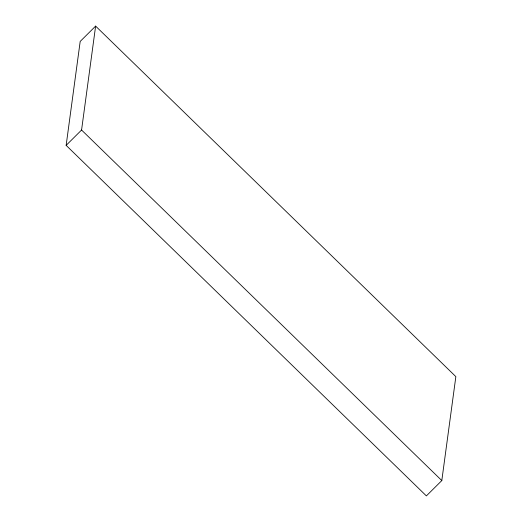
<?xml version="1.0" encoding="UTF-8"?>
<svg xmlns="http://www.w3.org/2000/svg" width="522" height="522" viewBox="0 0 522 522"><rect width="100%" height="100%" fill="white"/><g stroke="black" fill="none" stroke-linecap="round" stroke-linejoin="round"><path stroke-width="0.78" d="M95.624 26.1L81.569 130.03L441.808 480.573L426.376 495.9L66.144 145.364L80.192 41.427L95.624 26.1L455.856 376.636L441.788 480.684M66.144 145.364L81.569 130.03"/></g></svg>
